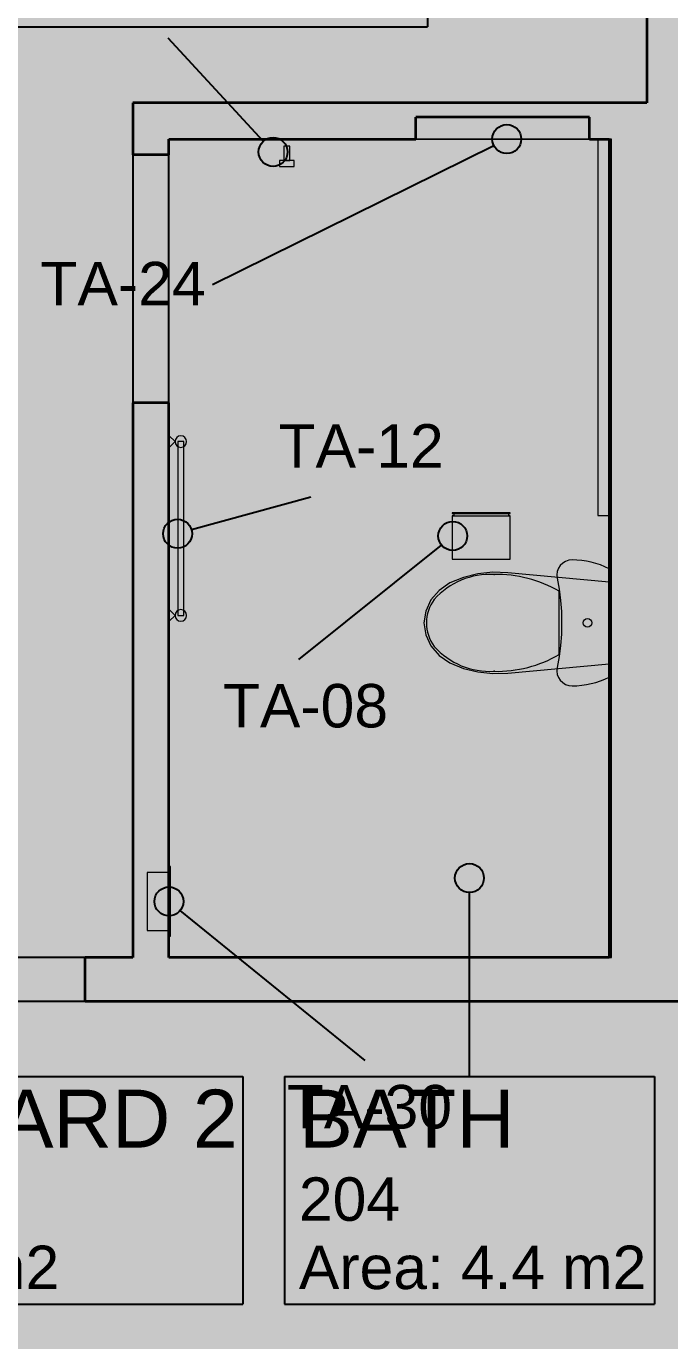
# Model space of a CAD drawing. Header units: millimetres. Extents: x -14278 to 101596, y -22378 to 34603.
# Drawn here: x 65849 to 68070, y 4946 to 9484 of the extents above; entities that cross this region are included whole.
import ezdxf
from ezdxf.enums import TextEntityAlignment as Align

# ---------------------------------------------------------------- set-up
doc = ezdxf.new("R2010")
doc.units = ezdxf.units.MM
doc.header["$MEASUREMENT"] = 0
doc.linetypes.add('Dashed', pattern=[282.222223, 141.111112, -141.111112])
for name, color, linetype in [('A-Zz_20_10_90-T_TextFFEInternal', 7, 'Continuous'), ('NewA-Ee_25_10-M_WallsInternal', 7, 'Continuous'), ('NewA-Ee_30_40-M_Floors', 7, 'Continuous'), ('NewA-Ee_40_20-M_GeneralFFAndEInternalEquipment', 7, 'Continuous'), ('NewA-Ee_40_20-M_GeneralFFAndEInternalSanitary', 7, 'Continuous'), ('NewA-SL-M_SpacesInternal', 7, 'Continuous'), ('NewA-Ss_30_25-M_CeilingAndSoffitSystems', 7, 'Continuous'), ('NewA-Zz_20_10_90-T_TextFFEInternal', 7, 'Continuous'), ('NewA-Zz_50_10_90-P_BoundarySpace', 7, 'Continuous'), ('NewA-Zz_50_90_00-M_GrossInternal', 7, 'Continuous')]:
    doc.layers.add(name, color=color, linetype=linetype)
doc.styles.add('GENERATED_STYLE_1', font='')
doc.styles.get('GENERATED_STYLE_1').set_extended_font_data('Arial')

# ---------------------------------------------------------------- blocks, each defined once
blk = doc.blocks.new('Slab_29_2', base_point=(92290.2, 4673.4))
at = {"layer": 'NewA-Ee_30_40-M_Floors', "linetype": 'Continuous', "lineweight": 13}
blk.add_hatch(color=254, dxfattribs=at).paths.add_polyline_path([(92290.2, 4673.4), (92290.2, 10970.6), (94739.9, 10970.6), (94739.9, 13222.7), (60190.4, 13222.7), (60190.4, 4673.4)])
blk = doc.blocks.new('HALL_217_37_2', base_point=(63774.1, 5508.9))
at = {"layer": 'NewA-SL-M_SpacesInternal', "color": 253, "linetype": 'Continuous', "lineweight": 13}
blk.add_line((92290.2, 6118.3), (64013.7, 6118.3), dxfattribs=at)
at = {"layer": 'NewA-SL-M_SpacesInternal', "color": 5, "lineweight": 70, "style": 'GENERATED_STYLE_1'}
for tag, height, p in [('ROOM_NAME', 200, (63128.1, 5816.7)), ('ROOM_NUMBER', 150, (63128.1, 5513.9)), ('adj_text', 150, (63128.1, 5278.2))]:
    blk.add_attdef(tag, text='', height=height, dxfattribs=at).set_placement(p, align=Align.TOP_LEFT)
blk = doc.blocks.new('BEDROOM_203_40_2', base_point=(66475.4, 12688))
at = {"layer": 'NewA-SL-M_SpacesInternal', "color": 253, "linetype": 'Continuous', "lineweight": 13}
for p, q in [((67991.7, 9219.3), (67991.7, 13222.7)), ((66216.6, 6268.3), (66216.6, 9219.3)), ((66216.6, 9219.3), (67991.7, 9219.3)), ((64988.1, 6268.3), (66216.6, 6268.3))]:
    blk.add_line(p, q, dxfattribs=at)
at = {"layer": 'NewA-SL-M_SpacesInternal', "color": 5, "lineweight": 70, "style": 'GENERATED_STYLE_1'}
for tag, height, p in [('ROOM_NAME', 200, (65766.8, 12995.8)), ('ROOM_NUMBER', 150, (65766.8, 12693)), ('adj_text', 150, (65766.8, 12457.2))]:
    blk.add_attdef(tag, text='', height=height, dxfattribs=at).set_placement(p, align=Align.TOP_LEFT)
blk = doc.blocks.new('BATH_204_41_2', base_point=(67379, 5504.5))
at = {"layer": 'NewA-SL-M_SpacesInternal', "color": 253, "linetype": 'Continuous', "lineweight": 13}
for p, q in [((67794.1, 9169.3), (67194.1, 9169.3)), ((67194.1, 9169.3), (67194.1, 9094.3)), ((67794.1, 9094.3), (67794.1, 9169.3)), ((66341.6, 9094.3), (66341.6, 6562.2)), ((67194.1, 9094.3), (66341.6, 9094.3)), ((67861.8, 9094.3), (67794.1, 9094.3)), ((67861.8, 6268.3), (67861.8, 9094.3)), ((66341.6, 6562.2), (66266.6, 6562.2)), ((66266.6, 6562.2), (66266.6, 6362.2)), ((66266.6, 6362.2), (66341.6, 6362.2)), ((66341.6, 6362.2), (66341.6, 6268.3)), ((66341.6, 6268.3), (67861.8, 6268.3))]:
    blk.add_line(p, q, dxfattribs=at)
at = {"layer": 'NewA-SL-M_SpacesInternal', "linetype": 'Continuous'}
for p, q in [((66740.1, 5858), (66740.1, 5543.8)), ((66740.1, 5858), (68017.9, 5858)), ((68017.9, 5858), (68017.9, 5543.8)), ((66740.1, 5543.8), (66740.1, 5308)), ((68017.9, 5543.8), (68017.9, 5308)), ((66740.1, 5308), (66740.1, 5072.3)), ((68017.9, 5308), (68017.9, 5072.3)), ((66740.1, 5072.3), (68017.9, 5072.3))]:
    blk.add_line(p, q, dxfattribs=at)
at = {"layer": 'NewA-SL-M_SpacesInternal', "color": 5, "lineweight": 70, "style": 'GENERATED_STYLE_1'}
for tag, height, p in [('ROOM_NAME', 200, (66790.1, 5812.3)), ('ROOM_NUMBER', 150, (66790.1, 5509.5)), ('adj_text', 150, (66790.1, 5273.8))]:
    blk.add_attdef(tag, text='', height=height, dxfattribs=at).set_placement(p, align=Align.TOP_LEFT)
blk = doc.blocks.new('CUPBOARD 1_203B_49_2', base_point=(66292.4, 9913.4))
at = {"layer": 'NewA-SL-M_SpacesInternal', "linetype": 'Continuous'}
for p, q in [((65350.8, 10267), (65350.8, 9952.7)), ((65350.8, 10267), (67234, 10267)), ((67234, 10267), (67234, 9952.7)), ((65350.8, 9952.7), (65350.8, 9717)), ((67234, 9952.7), (67234, 9717)), ((65350.8, 9717), (65350.8, 9481.3)), ((67234, 9717), (67234, 9481.3)), ((65350.8, 9481.3), (67234, 9481.3))]:
    blk.add_line(p, q, dxfattribs=at)
at = {"layer": 'NewA-SL-M_SpacesInternal', "color": 253, "linetype": 'Continuous', "lineweight": 13}
for p, q in [((64163.7, 9094.3), (64163.7, 7203.9)), ((64863.1, 9094.3), (64163.7, 9094.3)), ((64863.1, 7203.9), (64863.1, 9094.3)), ((64163.7, 7203.9), (64863.1, 7203.9))]:
    blk.add_line(p, q, dxfattribs=at)
at = {"layer": 'NewA-SL-M_SpacesInternal', "color": 5, "lineweight": 70, "style": 'GENERATED_STYLE_1'}
for tag, height, p in [('ROOM_NAME', 200, (65400.8, 10221.3)), ('ROOM_NUMBER', 150, (65400.8, 9918.4)), ('adj_text', 150, (65400.8, 9682.7))]:
    blk.add_attdef(tag, text='', height=height, dxfattribs=at).set_placement(p, align=Align.TOP_LEFT)
blk = doc.blocks.new('CUPBOARD 2_203A_50_2', base_point=(65654.7, 5504.5))
at = {"layer": 'NewA-SL-M_SpacesInternal', "color": 253, "linetype": 'Continuous', "lineweight": 13}
for p, q in [((64163.7, 7079.1), (64163.7, 6268.3)), ((64863.1, 7079.1), (64163.7, 7079.1)), ((64863.1, 6268.3), (64863.1, 7079.1)), ((64163.7, 6268.3), (64863.1, 6268.3))]:
    blk.add_line(p, q, dxfattribs=at)
at = {"layer": 'NewA-SL-M_SpacesInternal', "linetype": 'Continuous'}
for p, q in [((64713.1, 5858), (64713.1, 5543.8)), ((64713.1, 5858), (66596.3, 5858)), ((66596.3, 5858), (66596.3, 5543.8)), ((64713.1, 5543.8), (64713.1, 5308)), ((66596.3, 5543.8), (66596.3, 5308)), ((64713.1, 5308), (64713.1, 5072.3)), ((66596.3, 5308), (66596.3, 5072.3)), ((64713.1, 5072.3), (66596.3, 5072.3))]:
    blk.add_line(p, q, dxfattribs=at)
at = {"layer": 'NewA-SL-M_SpacesInternal', "color": 5, "lineweight": 70, "style": 'GENERATED_STYLE_1'}
for tag, height, p in [('ROOM_NAME', 200, (64763.1, 5812.3)), ('ROOM_NUMBER', 150, (64763.1, 5509.5)), ('adj_text', 150, (64763.1, 5273.8))]:
    blk.add_attdef(tag, text='', height=height, dxfattribs=at).set_placement(p, align=Align.TOP_LEFT)
blk = doc.blocks.new('Slab_36_2', base_point=(66341.6, 6268.3))
at = {"layer": 'NewA-Ss_30_25-M_CeilingAndSoffitSystems', "linetype": 'Continuous', "lineweight": 0}
blk.add_hatch(color=255, dxfattribs=at).paths.add_polyline_path([(66341.6, 6268.3), (67869.1, 6268.3), (67869.1, 9094.3), (66341.6, 9094.3)])
at = {"layer": 'NewA-Ss_30_25-M_CeilingAndSoffitSystems', "color": 6, "linetype": 'Continuous', "lineweight": 13, "flags": 128}
blk.add_lwpolyline([(66341.6, 6268.3), (67869.1, 6268.3), (67869.1, 9094.3), (66341.6, 9094.3)], close=True, dxfattribs=at)
blk = doc.blocks.new('Slab_39_2', base_point=(64163.7, 13222.7))
at = {"layer": 'NewA-Ss_30_25-M_CeilingAndSoffitSystems', "linetype": 'Continuous', "lineweight": 0}
blk.add_hatch(color=255, dxfattribs=at).paths.add_polyline_path([(64163.7, 13222.7), (64163.7, 9219.3), (64988.1, 9219.3), (64988.1, 6268.3), (66216.6, 6268.3), (66216.6, 9219.3), (67991.7, 9219.3), (67991.7, 13222.7)])
at = {"layer": 'NewA-Ss_30_25-M_CeilingAndSoffitSystems', "color": 6, "linetype": 'Continuous', "lineweight": 13, "flags": 128}
blk.add_lwpolyline([(64163.7, 13222.7), (67991.7, 13222.7), (67991.7, 9219.3), (66216.6, 9219.3), (66216.6, 6268.3), (64988.1, 6268.3), (64988.1, 9219.3), (64163.7, 9219.3)], close=True, dxfattribs=at)
blk = doc.blocks.new('Slab_46_2', base_point=(92290.2, 4823.3))
at = {"layer": 'NewA-Ss_30_25-M_CeilingAndSoffitSystems', "linetype": 'Continuous', "lineweight": 0}
blk.add_hatch(color=255, dxfattribs=at).paths.add_polyline_path([(92290.2, 4823.3), (92290.2, 6118.3), (64013.7, 6118.3), (64013.7, 8579), (62713.2, 8579), (62713.2, 4817.8)])
at = {"layer": 'NewA-Ss_30_25-M_CeilingAndSoffitSystems', "color": 6, "linetype": 'Continuous', "lineweight": 13, "flags": 128}
blk.add_lwpolyline([(92290.2, 4823.3), (62713.2, 4817.8), (62713.2, 8579), (64013.7, 8579), (64013.7, 6118.3), (92290.2, 6118.3)], close=True, dxfattribs=at)
blk = doc.blocks.new('Wall_91_2', base_point=(67991.7, 13222.7))
at = {"layer": 'NewA-Ee_25_10-M_WallsInternal', "color": 92, "linetype": 'Continuous', "lineweight": 35, "flags": 128}
for points in [[(67991.7, 13222.7), (67991.7, 9219.3)], [(68141.7, 13222.7), (67991.7, 13222.7)], [(68141.7, 9219.3), (68141.7, 13222.7)]]:
    blk.add_lwpolyline(points, dxfattribs=at)
blk = doc.blocks.new('Wall_93_2', base_point=(64013.7, 6118.3))
at = {"layer": 'NewA-Ee_25_10-M_WallsInternal', "linetype": 'Continuous'}
for p, q in [((66052.3, 6268.3), (65042.3, 6268.3)), ((65042.3, 6118.3), (66052.3, 6118.3))]:
    blk.add_line(p, q, dxfattribs=at)
at = {"layer": 'NewA-Ee_25_10-M_WallsInternal', "color": 92, "linetype": 'Continuous', "lineweight": 35}
blk.add_line((66052.3, 6118.3), (66052.3, 6268.3), dxfattribs=at)
at = {"layer": 'NewA-Ee_25_10-M_WallsInternal', "color": 92, "linetype": 'Continuous', "lineweight": 35, "flags": 128}
for points in [[(66216.6, 6268.3), (66052.3, 6268.3)], [(67861.8, 6268.3), (66341.6, 6268.3)], [(66052.3, 6118.3), (70083.5, 6118.3)]]:
    blk.add_lwpolyline(points, dxfattribs=at)
blk = doc.blocks.new('Wall_101_2', base_point=(68269.1, 9219.3))
at = {"layer": 'NewA-Ee_25_10-M_WallsInternal', "color": 92, "linetype": 'Continuous', "lineweight": 35}
for p, q in [((67794.1, 9169.3), (67194.1, 9169.3)), ((67194.1, 9094.3), (67194.1, 9169.3)), ((67794.1, 9094.3), (67794.1, 9169.3))]:
    blk.add_line(p, q, dxfattribs=at)
at = {"layer": 'NewA-Ee_25_10-M_WallsInternal', "color": 92, "linetype": 'Continuous', "lineweight": 35, "flags": 128}
for points in [[(67991.7, 9219.3), (66216.6, 9219.3)], [(68269.1, 9219.3), (68141.7, 9219.3)], [(66341.6, 9094.3), (67194.1, 9094.3)], [(67794.1, 9094.3), (67861.8, 9094.3)], [(68261.8, 9094.3), (68269.1, 9094.3)]]:
    blk.add_lwpolyline(points, dxfattribs=at)
blk = doc.blocks.new('Wall_106_2', base_point=(66216.6, 9219.3))
at = {"layer": 'NewA-Ee_25_10-M_WallsInternal', "color": 92, "linetype": 'Continuous', "lineweight": 35}
for p, q in [((66341.6, 9040), (66216.6, 9040)), ((66341.6, 8183), (66216.6, 8183))]:
    blk.add_line(p, q, dxfattribs=at)
at = {"layer": 'NewA-Ee_25_10-M_WallsInternal', "linetype": 'Continuous'}
for p, q in [((66216.6, 9040), (66216.6, 8183)), ((66341.6, 8183), (66341.6, 9040))]:
    blk.add_line(p, q, dxfattribs=at)
at = {"layer": 'NewA-Ee_25_10-M_WallsInternal', "color": 92, "linetype": 'Continuous', "lineweight": 35, "flags": 128}
for points in [[(66216.6, 9219.3), (66216.6, 9040)], [(66341.6, 9040), (66341.6, 9094.3)], [(66216.6, 8183), (66216.6, 6268.3)], [(66341.6, 6268.3), (66341.6, 8183)]]:
    blk.add_lwpolyline(points, dxfattribs=at)
blk = doc.blocks.new('Wall_129_2', base_point=(68261.8, 9219.3))
at = {"layer": 'NewA-Ee_25_10-M_WallsInternal', "color": 92, "linetype": 'Continuous', "lineweight": 35, "flags": 128}
for points in [[(67861.8, 9094.3), (67861.8, 6268.3)], [(68261.8, 6268.3), (68261.8, 9094.3)]]:
    blk.add_lwpolyline(points, dxfattribs=at)
blk = doc.blocks.new('Wall Hanging Rack 19')
at = {"layer": 'NewA-Ee_40_20-M_GeneralFFAndEInternalEquipment', "color": 1, "linetype": 'Continuous', "lineweight": 18}
for p, q in [((25, 0), (-25, 0)), ((-25, 0), (-25, -20)), ((25, -20), (25, 0)), ((-25, -20), (25, -20)), ((10, -20), (-10, -20)), ((-10, -20), (-10, -70)), ((10, -70), (10, -20)), ((-10, -70), (10, -70))]:
    blk.add_line(p, q, dxfattribs=at)
blk = doc.blocks.new('Towel Rack 19')
at = {"layer": 'NewA-Ee_40_20-M_GeneralFFAndEInternalEquipment', "color": 1, "linetype": 'Continuous', "lineweight": 18}
for p, q in [((-280, 0), (-320, 0)), ((-320, 0), (-300, -20)), ((-300, -20), (-280, 0)), ((320, 0), (280, 0)), ((280, 0), (300, -20)), ((300, -20), (320, 0)), ((300, -30), (-300, -30)), ((-300, -30), (-300, -50)), ((300, -50), (300, -30)), ((-300, -50), (300, -50))]:
    blk.add_line(p, q, dxfattribs=at)
for centre, start, end in [((-300, -40), 0, 180), ((-300, -40), 180, 0), ((300, -40), 0, 180), ((300, -40), 180, 0)]:
    blk.add_arc(centre, 20, start, end, dxfattribs=at)
blk = doc.blocks.new('Soap Dispenser 19')
at = {"layer": 'NewA-Ee_40_20-M_GeneralFFAndEInternalEquipment', "color": 1, "linetype": 'Dashed', "lineweight": 18}
for p, q in [((0, 75), (0, 0)), ((200, 75), (0, 75)), ((200, 0), (200, 75))]:
    blk.add_line(p, q, dxfattribs=at)
at = {"layer": 'NewA-Ee_40_20-M_GeneralFFAndEInternalEquipment', "color": 1, "linetype": 'Continuous', "lineweight": 18}
for p, q in [((-20, 0), (-20, -5)), ((220, 0), (-20, 0)), ((220, -5), (220, 0)), ((-20, -5), (220, -5))]:
    blk.add_line(p, q, dxfattribs=at)
blk = doc.blocks.new('Toilet Paper Dispenser 19')
at = {"layer": 'NewA-Ee_40_20-M_GeneralFFAndEInternalEquipment', "color": 1, "linetype": 'Continuous', "lineweight": 18}
for p, q in [((200, 0), (0, 0)), ((0, 0), (0, -2)), ((200, -2), (200, 0)), ((0, -2), (5, -2)), ((0, -2), (200, -2)), ((5, -10), (0, -10)), ((0, -10), (0, -160)), ((0, -10), (200, -10)), ((5, -2), (5, -10)), ((195, -10), (195, -2)), ((195, -2), (200, -2)), ((200, -10), (195, -10)), ((200, -160), (200, -10)), ((0, -160), (200, -160))]:
    blk.add_line(p, q, dxfattribs=at)
blk = doc.blocks.new('Cabinet Wall Single Door 19')
at = {"layer": 'NewA-Ee_40_20-M_GeneralFFAndEInternalEquipment', "color": 1, "linetype": 'Continuous', "lineweight": 18}
for p, q in [((600, 75), (0, 75)), ((0, 75), (0, 0)), ((600, 0), (600, 75)), ((0, 0), (600, 0))]:
    blk.add_line(p, q, dxfattribs=at)
blk = doc.blocks.new('WC 19')
at = {"layer": 'NewA-Ee_40_20-M_GeneralFFAndEInternalSanitary', "color": 1, "linetype": 'Continuous', "lineweight": 18}
for p, q in [((-193.9, -40.1), (-200.1, -55.5)), ((-186.8, -25), (-193.9, -40.1)), ((186.8, -25), (-186.8, -25)), ((-141, -25), (-173.3, -375.4)), ((141, -25), (-141, -25)), ((173.3, -375.4), (141, -25)), ((193.9, -40.1), (186.8, -25)), ((200.1, -55.5), (193.9, -40.1)), ((-209.7, -87.4), (-213.1, -103.7)), ((-205.4, -71.3), (-209.7, -87.4)), ((-200.1, -55.5), (-205.4, -71.3)), ((205.4, -71.3), (200.1, -55.5)), ((209.7, -87.4), (205.4, -71.3)), ((213.1, -103.7), (209.7, -87.4)), ((-215.5, -120.2), (-217, -136.8)), ((-213.1, -103.7), (-215.5, -120.2)), ((215.5, -120.2), (213.1, -103.7)), ((217, -136.8), (215.5, -120.2)), ((-217, -136.8), (-217.5, -153.5)), ((-217.5, -153.5), (-216.2, -165)), ((-216.2, -165), (-212.4, -176)), ((-212.4, -176), (-206.3, -185.9)), ((206.3, -185.9), (212.4, -176)), ((212.4, -176), (216.2, -165)), ((216.2, -165), (217.5, -153.5)), ((217.5, -153.5), (217, -136.8)), ((-206.3, -185.9), (-198.2, -194.1)), ((-198.2, -194.1), (-188.5, -200.5)), ((-188.5, -200.5), (-177.6, -204.5)), ((-177.6, -204.5), (-166.1, -206)), ((-166.1, -206), (-154.5, -205)), ((-154.5, -205), (-116.2, -198.2)), ((-116.2, -198.2), (-77.6, -193.3)), ((0, -198), (-108.9, -198)), ((-77.6, -193.3), (-38.9, -190.4)), ((-38.9, -190.4), (0, -189.4)), ((0, -189.4), (38.9, -190.4)), ((108.9, -198), (0, -198)), ((38.9, -190.4), (77.6, -193.3)), ((77.6, -193.3), (116.2, -198.2)), ((116.2, -198.2), (154.5, -205)), ((154.5, -205), (166.1, -206)), ((166.1, -206), (177.6, -204.5)), ((177.6, -204.5), (188.5, -200.5)), ((188.5, -200.5), (198.2, -194.1)), ((198.2, -194.1), (206.3, -185.9)), ((-173.3, -375.4), (-174.9, -427.1)), ((174.9, -427.1), (173.3, -375.4)), ((-174.9, -427.1), (-169.4, -478.4)), ((169.4, -478.4), (174.9, -427.1)), ((-169.4, -478.4), (-157, -528.2)), ((157, -528.2), (169.4, -478.4)), ((-157, -528.2), (-138, -575.1)), ((138, -575.1), (157, -528.2)), ((-138, -575.1), (-112.4, -612.3)), ((112.4, -612.3), (138, -575.1)), ((-112.4, -612.3), (-79.4, -640.8)), ((79.4, -640.8), (112.4, -612.3)), ((81.1, -629.6), (81.1, -629.6)), ((-79.4, -640.8), (-41, -658.8)), ((-41, -658.8), (0, -665)), ((0, -656.4), (0, -656.4)), ((0, -665), (41, -658.8)), ((41, -658.8), (79.4, -640.8))]:
    blk.add_line(p, q, dxfattribs=at)
blk.add_circle((0, -100), 15, dxfattribs=at)
for centre, radius, start, end in [((258.1, -412.9), 425.4, 149.6518, 181.3539), ((-258.1, -412.9), 425.4, 358.6461, 30.3482), ((89.5, -437.3), 257, 176.8048, 228.4245), ((-89.5, -437.3), 257, 311.5755, 3.1952), ((0.8, -517.8), 138.6, 233.7772, 269.6644), ((-0.8, -517.8), 138.6, 270.3356, 306.2228)]:
    blk.add_arc(centre, radius, start, end, dxfattribs=at)
for p in [(108.9, -198), (-167, -423), (167, -423), (-81.1, -629.6)]:
    blk.add_point(p, dxfattribs=at)
blk = doc.blocks.new('Mirror 19_5')
at = {"layer": 'NewA-Ee_40_20-M_GeneralFFAndEInternalEquipment', "color": 1, "linetype": 'Continuous', "lineweight": 18}
for p, q in [((1300, 40), (0, 40)), ((0, 40), (0, 0)), ((1300, 40), (0, 40)), ((0, 40), (0, 0)), ((0, 0), (1300, 0)), ((0, 0), (1300, 0)), ((1300, 0), (1300, 40)), ((1300, 0), (1300, 40))]:
    blk.add_line(p, q, dxfattribs=at)
blk = doc.blocks.new('Line_140_2', base_point=(67019.3, 5912.8))
at = {"layer": 'NewA-Zz_20_10_90-T_TextFFEInternal', "linetype": 'Continuous'}
blk.add_hatch(color=256, dxfattribs=at).paths.add_polyline_path([(66391.6, 6462.2), (66387.8, 6481.3), (66377, 6497.5), (66360.8, 6508.4), (66341.6, 6512.2), (66322.5, 6508.4), (66306.3, 6497.5), (66295.4, 6481.3), (66291.6, 6462.2), (66295.4, 6443), (66306.3, 6426.8), (66322.5, 6416), (66341.6, 6412.2), (66360.8, 6416), (66377, 6426.8), (66387.8, 6443)])
blk.add_line((67019.3, 5912.8), (66380.5, 6430.7), dxfattribs=at)
blk.add_circle((66341.6, 6462.2), 50, dxfattribs=at)
blk = doc.blocks.new('Line_147_2', base_point=(66789.6, 7297.2))
at = {"layer": 'NewA-Zz_20_10_90-T_TextFFEInternal', "linetype": 'Continuous'}
blk.add_hatch(color=256, dxfattribs=at).paths.add_polyline_path([(67371.3, 7723.9), (67367.5, 7743), (67356.7, 7759.2), (67340.5, 7770.1), (67321.3, 7773.9), (67302.2, 7770.1), (67286, 7759.2), (67275.2, 7743), (67271.3, 7723.9), (67275.2, 7704.8), (67286, 7688.5), (67302.2, 7677.7), (67321.3, 7673.9), (67340.5, 7677.7), (67356.7, 7688.5), (67367.5, 7704.8)])
blk.add_line((66789.6, 7297.2), (67282.4, 7692.6), dxfattribs=at)
blk.add_circle((67321.3, 7723.9), 50, dxfattribs=at)
blk = doc.blocks.new('Line_148_2', base_point=(66337.9, 9444.1))
at = {"layer": 'NewA-Zz_20_10_90-T_TextFFEInternal', "linetype": 'Continuous'}
blk.add_hatch(color=256, dxfattribs=at).paths.add_polyline_path([(66750.9, 9049.6), (66747.1, 9068.8), (66736.2, 9085), (66720, 9095.8), (66700.9, 9099.6), (66681.7, 9095.8), (66665.5, 9085), (66654.7, 9068.8), (66650.9, 9049.6), (66654.7, 9030.5), (66665.5, 9014.3), (66681.7, 9003.4), (66700.9, 8999.6), (66720, 9003.4), (66736.2, 9014.3), (66747.1, 9030.5)])
blk.add_line((66337.9, 9444.1), (66667, 9086.4), dxfattribs=at)
blk.add_circle((66700.9, 9049.6), 50, dxfattribs=at)
blk = doc.blocks.new('Line_152_2', base_point=(66492.2, 8591.6))
at = {"layer": 'NewA-Zz_20_10_90-T_TextFFEInternal', "linetype": 'Continuous'}
blk.add_hatch(color=256, dxfattribs=at).paths.add_polyline_path([(67557.9, 9094.3), (67554.1, 9113.5), (67543.3, 9129.7), (67527, 9140.5), (67507.9, 9144.3), (67488.8, 9140.5), (67472.6, 9129.7), (67461.7, 9113.5), (67457.9, 9094.3), (67461.7, 9075.2), (67472.6, 9059), (67488.8, 9048.1), (67507.9, 9044.3), (67527, 9048.1), (67543.3, 9059), (67554.1, 9075.2)])
blk.add_line((66492.2, 8591.6), (67463.1, 9072.2), dxfattribs=at)
blk.add_circle((67507.9, 9094.3), 50, dxfattribs=at)
blk = doc.blocks.new('Line_166_2', base_point=(66831.5, 7858.4))
at = {"layer": 'NewA-Zz_20_10_90-T_TextFFEInternal', "linetype": 'Continuous'}
blk.add_hatch(color=256, dxfattribs=at).paths.add_polyline_path([(66421.3, 7731.6), (66417.5, 7750.8), (66406.7, 7767), (66390.5, 7777.8), (66371.3, 7781.6), (66352.2, 7777.8), (66336, 7767), (66325.1, 7750.8), (66321.3, 7731.6), (66325.1, 7712.5), (66336, 7696.3), (66352.2, 7685.5), (66371.3, 7681.6), (66390.5, 7685.5), (66406.7, 7696.3), (66417.5, 7712.5)])
blk.add_line((66831.5, 7858.4), (66419.5, 7744.9), dxfattribs=at)
blk.add_circle((66371.3, 7731.6), 50, dxfattribs=at)
blk = doc.blocks.new('Line_168_2', base_point=(67379, 5858))
at = {"layer": 'NewA-Zz_50_10_90-P_BoundarySpace', "linetype": 'Continuous'}
blk.add_hatch(color=256, dxfattribs=at).paths.add_polyline_path([(67429, 6543), (67425.2, 6562.1), (67414.4, 6578.3), (67398.1, 6589.1), (67379, 6593), (67359.9, 6589.1), (67343.6, 6578.3), (67332.8, 6562.1), (67329, 6543), (67332.8, 6523.8), (67343.6, 6507.6), (67359.9, 6496.8), (67379, 6493), (67398.1, 6496.8), (67414.4, 6507.6), (67425.2, 6523.8)])
blk.add_line((67379, 5858), (67379, 6493), dxfattribs=at)
blk.add_circle((67379, 6543), 50, dxfattribs=at)
blk = doc.blocks.new('Label_211_2', base_point=(66579.9, 8194.1))
at = {"layer": 'A-Zz_20_10_90-T_TextFFEInternal', "insert": (67004.9, 8109.8), "char_height": 150, "attachment_point": 2, "style": 'GENERATED_STYLE_1'}
blk.add_mtext('\\fArial|b0|i0|c0|p34;TA-12\\fArial|b0|i0|c0|p34;\\fArial|b0|i0|c0|p34;\\fArial|b0|i0|c0|p34;\\fArial|b0|i0|c0|p34;\\fArial|b0|i0|c0|p34;\\fArial|b0|i0|c0|p34;\\fArial|b0|i0|c0|p34;\\fArial|b0|i0|c0|p34;\\fArial|b0|i0|c0|p34;\\fArial|b0|i0|c0|p34;\\fArial|b0|i0|c0|p34;\\fArial|b0|i0|c0|p34;\\fArial|b0|i0|c0|p34;\\fArial|b0|i0|c0|p34;\\fArial|b0|i0|c0|p34;\\fArial|b0|i0|c0|p34;\\fArial|b0|i0|c0|p34;\\fArial|b0|i0|c0|p34;\\fArial|b0|i0|c0|p34;\\fArial|b0|i0|c0|p34;\\fArial|b0|i0|c0|p34;\\fArial|b0|i0|c0|p34;\\fArial|b0|i0|c0|p34;\\fArial|b0|i0|c0|p34;\\fArial|b0|i0|c0|p34;\\fArial|b0|i0|c0|p34;\\fArial|b0|i0|c0|p34;\\fArial|b0|i0|c0|p34;\\fArial|b0|i0|c0|p34;}', dxfattribs=at)
blk = doc.blocks.new('Label_213_2', base_point=(66387.8, 7297.2))
at = {"layer": 'A-Zz_20_10_90-T_TextFFEInternal', "insert": (66812.8, 7212.9), "char_height": 150, "attachment_point": 2, "style": 'GENERATED_STYLE_1'}
blk.add_mtext('\\fArial|b0|i0|c0|p34;TA-08\\fArial|b0|i0|c0|p34;\\fArial|b0|i0|c0|p34;\\fArial|b0|i0|c0|p34;\\fArial|b0|i0|c0|p34;\\fArial|b0|i0|c0|p34;\\fArial|b0|i0|c0|p34;\\fArial|b0|i0|c0|p34;\\fArial|b0|i0|c0|p34;\\fArial|b0|i0|c0|p34;\\fArial|b0|i0|c0|p34;\\fArial|b0|i0|c0|p34;\\fArial|b0|i0|c0|p34;\\fArial|b0|i0|c0|p34;\\fArial|b0|i0|c0|p34;\\fArial|b0|i0|c0|p34;\\fArial|b0|i0|c0|p34;\\fArial|b0|i0|c0|p34;\\fArial|b0|i0|c0|p34;\\fArial|b0|i0|c0|p34;\\fArial|b0|i0|c0|p34;\\fArial|b0|i0|c0|p34;\\fArial|b0|i0|c0|p34;\\fArial|b0|i0|c0|p34;\\fArial|b0|i0|c0|p34;\\fArial|b0|i0|c0|p34;\\fArial|b0|i0|c0|p34;\\fArial|b0|i0|c0|p34;\\fArial|b0|i0|c0|p34;\\fArial|b0|i0|c0|p34;}', dxfattribs=at)
blk = doc.blocks.new('Label_219_2', base_point=(66608.7, 5912.8))
at = {"layer": 'A-Zz_20_10_90-T_TextFFEInternal', "insert": (67033.7, 5828.5), "char_height": 150, "attachment_point": 2, "style": 'GENERATED_STYLE_1'}
blk.add_mtext('\\fArial|b0|i0|c0|p34;TA-30\\fArial|b0|i0|c0|p34;\\fArial|b0|i0|c0|p34;\\fArial|b0|i0|c0|p34;\\fArial|b0|i0|c0|p34;\\fArial|b0|i0|c0|p34;\\fArial|b0|i0|c0|p34;\\fArial|b0|i0|c0|p34;\\fArial|b0|i0|c0|p34;\\fArial|b0|i0|c0|p34;\\fArial|b0|i0|c0|p34;\\fArial|b0|i0|c0|p34;\\fArial|b0|i0|c0|p34;\\fArial|b0|i0|c0|p34;\\fArial|b0|i0|c0|p34;\\fArial|b0|i0|c0|p34;\\fArial|b0|i0|c0|p34;\\fArial|b0|i0|c0|p34;\\fArial|b0|i0|c0|p34;\\fArial|b0|i0|c0|p34;\\fArial|b0|i0|c0|p34;\\fArial|b0|i0|c0|p34;\\fArial|b0|i0|c0|p34;\\fArial|b0|i0|c0|p34;\\fArial|b0|i0|c0|p34;\\fArial|b0|i0|c0|p34;\\fArial|b0|i0|c0|p34;\\fArial|b0|i0|c0|p34;\\fArial|b0|i0|c0|p34;\\fArial|b0|i0|c0|p34;}', dxfattribs=at)
blk = doc.blocks.new('Label_251_2', base_point=(65757.9, 8754.6))
at = {"layer": 'A-Zz_20_10_90-T_TextFFEInternal', "insert": (66182.9, 8670.3), "char_height": 150, "attachment_point": 2, "style": 'GENERATED_STYLE_1'}
blk.add_mtext('\\fArial|b0|i0|c0|p34;TA-24\\fArial|b0|i0|c0|p34;\\fArial|b0|i0|c0|p34;\\fArial|b0|i0|c0|p34;\\fArial|b0|i0|c0|p34;\\fArial|b0|i0|c0|p34;\\fArial|b0|i0|c0|p34;\\fArial|b0|i0|c0|p34;\\fArial|b0|i0|c0|p34;\\fArial|b0|i0|c0|p34;\\fArial|b0|i0|c0|p34;\\fArial|b0|i0|c0|p34;\\fArial|b0|i0|c0|p34;\\fArial|b0|i0|c0|p34;\\fArial|b0|i0|c0|p34;\\fArial|b0|i0|c0|p34;\\fArial|b0|i0|c0|p34;\\fArial|b0|i0|c0|p34;\\fArial|b0|i0|c0|p34;\\fArial|b0|i0|c0|p34;\\fArial|b0|i0|c0|p34;\\fArial|b0|i0|c0|p34;\\fArial|b0|i0|c0|p34;\\fArial|b0|i0|c0|p34;\\fArial|b0|i0|c0|p34;\\fArial|b0|i0|c0|p34;\\fArial|b0|i0|c0|p34;\\fArial|b0|i0|c0|p34;\\fArial|b0|i0|c0|p34;\\fArial|b0|i0|c0|p34;}', dxfattribs=at)

msp = doc.modelspace()

# ---------------------------------------------------------------- hatches: boundary and pattern name
at = {"layer": 'NewA-Zz_50_90_00-M_GrossInternal', "linetype": 'Continuous', "lineweight": 140}
msp.add_hatch(color=1, dxfattribs=at).paths.add_polyline_path([(60190.4, 13222.7), (94739.9, 13222.7), (94739.9, 4823.3), (65539.9, 4823.3), (65539.9, 273.3), (62090.4, 273.3), (62090.4, 4823.3), (60190.4, 4823.3)])

# ---------------------------------------------------------------- block references
at = {"layer": 'A-Zz_20_10_90-T_TextFFEInternal', "color": 6, "linetype": 'Continuous', "lineweight": 13}
for name, p in [('Label_251_2', (65757.9, 8754.6)), ('Label_211_2', (66579.9, 8194.1)), ('Label_213_2', (66387.8, 7297.2)), ('Label_219_2', (66608.7, 5912.8))]:
    msp.add_blockref(name, p, dxfattribs=at)
at = {"layer": 'NewA-Ee_25_10-M_WallsInternal', "color": 92, "lineweight": 35}
for name, p in [('Wall_91_2', (67991.7, 13222.7)), ('Wall_101_2', (68269.1, 9219.3)), ('Wall_106_2', (66216.6, 9219.3)), ('Wall_129_2', (68261.8, 9219.3)), ('Wall_93_2', (64013.7, 6118.3))]:
    msp.add_blockref(name, p, dxfattribs=at)
at = {"layer": 'NewA-Ee_30_40-M_Floors', "color": 6, "linetype": 'Continuous', "lineweight": 13}
msp.add_blockref('Slab_29_2', (92290.2, 4673.4), dxfattribs=at)
at = {"layer": 'NewA-Ee_40_20-M_GeneralFFAndEInternalEquipment', "color": 6, "linetype": 'Continuous', "lineweight": 13, "zscale": 1000}
for name, p in [('Cabinet Wall Single Door 19', (67194.1, 9094.3)), ('Toilet Paper Dispenser 19', (67319.6, 7804))]:
    msp.add_blockref(name, p, dxfattribs=at)
for name, p, rotation in [('Mirror 19_5', (67821.8, 9094.3), 269.9999999999999), ('Wall Hanging Rack 19', (66748.4, 9000), 180), ('Towel Rack 19', (66342.6, 7749.6), 90), ('Soap Dispenser 19', (66341.6, 6362.2), 90)]:
    msp.add_blockref(name, p, dxfattribs=dict(at, rotation=rotation))
at = {"layer": 'NewA-Ee_40_20-M_GeneralFFAndEInternalSanitary', "color": 6, "linetype": 'Continuous', "lineweight": 13, "zscale": 1000, "rotation": 270}
msp.add_blockref('WC 19', (67886.8, 7423.8), dxfattribs=at)
at = {"layer": 'NewA-SL-M_SpacesInternal', "linetype": 'Continuous'}
for name, p in [('BEDROOM_203_40_2', (66475.4, 12688)), ('HALL_217_37_2', (63774.1, 5508.9))]:
    msp.add_blockref(name, p, dxfattribs=at)
for name, p, values in [('CUPBOARD 1_203B_49_2', (66292.4, 9913.4), {'ROOM_NAME': 'CUPBOARD 1', 'ROOM_NUMBER': '203B', 'adj_text': 'Area: 1.3 m2'}), ('BATH_204_41_2', (67379, 5504.5), {'ROOM_NAME': 'BATH', 'ROOM_NUMBER': '204', 'adj_text': 'Area: 4.4 m2'}), ('CUPBOARD 2_203A_50_2', (65654.7, 5504.5), {'ROOM_NAME': 'CUPBOARD 2', 'ROOM_NUMBER': '203A', 'adj_text': 'Area: 0.6 m2'})]:
    msp.add_blockref(name, p, dxfattribs=at).add_auto_attribs(values)
at = {"layer": 'NewA-Ss_30_25-M_CeilingAndSoffitSystems', "color": 6, "linetype": 'Continuous', "lineweight": 13}
for name, p in [('Slab_39_2', (64163.7, 13222.7)), ('Slab_36_2', (66341.6, 6268.3)), ('Slab_46_2', (92290.2, 4823.3))]:
    msp.add_blockref(name, p, dxfattribs=at)
at = {"layer": 'NewA-Zz_20_10_90-T_TextFFEInternal', "linetype": 'Continuous'}
for name, p in [('Line_148_2', (66337.9, 9444.1)), ('Line_152_2', (66492.2, 8591.6)), ('Line_166_2', (66831.5, 7858.4)), ('Line_147_2', (66789.6, 7297.2)), ('Line_140_2', (67019.3, 5912.8))]:
    msp.add_blockref(name, p, dxfattribs=at)
at = {"layer": 'NewA-Zz_50_10_90-P_BoundarySpace', "linetype": 'Continuous'}
msp.add_blockref('Line_168_2', (67379, 5858), dxfattribs=at)

doc.saveas('drawing.dxf')
